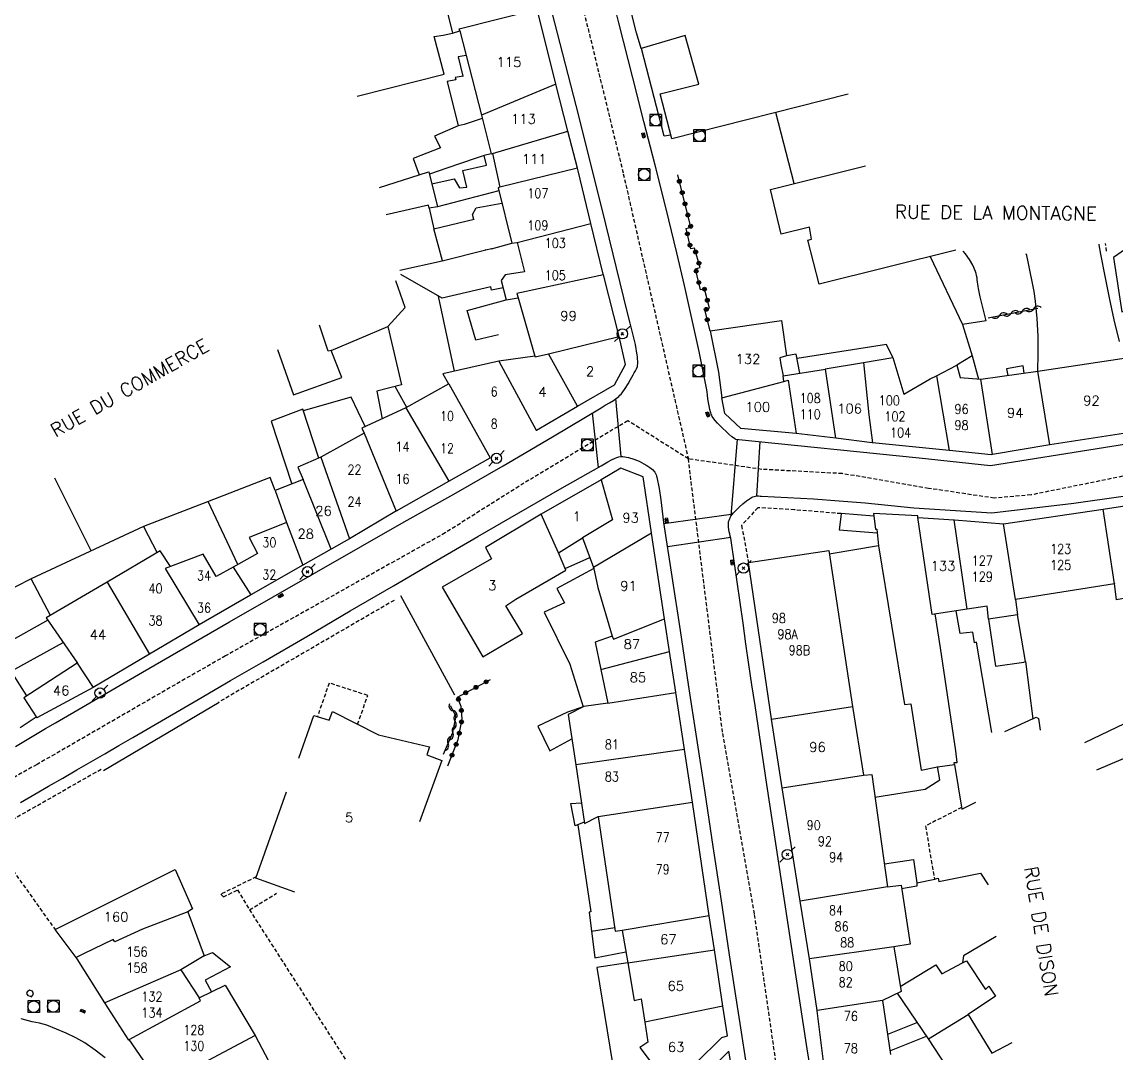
# Model space of a CAD drawing. Header units: millimetres. Extents: x 254999 to 256000, y 142999 to 144000.
# Drawn here: x 255114.1 to 255255.9, y 143696.2 to 143829.9 of the extents above; entities that cross this region are included whole.
import ezdxf
from ezdxf.enums import TextEntityAlignment as Align

# ---------------------------------------------------------------- set-up
doc = ezdxf.new("R2010")
doc.units = ezdxf.units.MM
doc.linetypes.add('DASHED', pattern=[0.75, 0.5, -0.25])
doc.layers.get('0').update_dxf_attribs({"linetype": 'CONTINUOUS'})
for name, color, linetype in [('W0001', 6, 'DASHED'), ('W0014', 7, 'CONTINUOUS'), ('W0017', 7, 'CONTINUOUS'), ('W0020', 2, 'CONTINUOUS'), ('W0101', 7, 'CONTINUOUS'), ('W0104', 1, 'CONTINUOUS'), ('W0112', 1, 'DASHED'), ('W0211', 2, 'CONTINUOUS'), ('W0214', 2, 'CONTINUOUS'), ('W0310', 3, 'CONTINUOUS'), ('W0323', 7, 'CONTINUOUS'), ('W0330', 7, 'CONTINUOUS'), ('W0401', 7, 'CONTINUOUS'), ('W0420', 7, 'CONTINUOUS'), ('W0439', 7, 'CONTINUOUS'), ('W0473', 7, 'CONTINUOUS'), ('W0989', 7, 'CONTINUOUS'), ('W0991', 7, 'CONTINUOUS'), ('W1102', 7, 'CONTINUOUS')]:
    doc.layers.add(name, color=color, linetype=linetype)
doc.styles.get("Standard").update_dxf_attribs({"font": 'romans.shx', "width": 0.85})

# ---------------------------------------------------------------- blocks, each defined once
blk = doc.blocks.new('T473')
for p, q in [((-0.166667, 0.166667), (0.166667, -0.166667)), ((-0.166667, -0.166667), (0.166667, 0.166667)), ((0.500001, 0.500001), (1.000002, 1.000002)), ((-1.000002, -1.000002), (-0.500001, -0.500001))]:
    blk.add_line(p, q)
blk.add_ellipse((0, 0), major_axis=(0.471405, 0.471405), ratio=1, start_param=5.4977871438, end_param=11.780972451)
blk = doc.blocks.new('T420')
for p, q in [((0.75, 0.75), (-0.75, 0.75)), ((-0.75, 0.75), (-0.75, -0.75)), ((0.75, 0.75), (0.75, -0.75)), ((0.75, -0.75), (-0.75, -0.75))]:
    blk.add_line(p, q)
blk.add_ellipse((0, 0), major_axis=(-0.53, 0.53), ratio=1, start_param=3.926991, end_param=10.210176)
blk = doc.blocks.new('T401')
for p, q in [((-0.3, 0.3), (0, 0.3)), ((-0.3, -0.25), (-0.3, 0.3)), ((-0.3, 0.15), (0, 0.15)), ((-0.3, 0), (0, 0)), ((0, 0.3), (0, -0.25)), ((-0.3, -0.15), (0, -0.15)), ((-0.3, -0.25), (-0.3, -0.3)), ((-0.3, -0.3), (0, -0.3)), ((0, -0.3), (0, -0.25))]:
    blk.add_line(p, q)
blk = doc.blocks.new('t310o')
at = {"color": 0, "linetype": 'Continuous'}
for centre, start, end in [((-0.5, 0.38), 216.8699, 323.1304), ((0.5, -0.37), 36.8699, 143.1303)]:
    blk.add_arc(centre, 0.625, start, end, dxfattribs=at)
blk = doc.blocks.new('t323o')
at = {"color": 0, "linetype": 'Continuous'}
for radius in [0.25, 0.15]:
    blk.add_circle((0, 0), radius, dxfattribs=at)

msp = doc.modelspace()

# ---------------------------------------------------------------- linework, layer by layer
at = {"layer": 'W0001'}
for points in [[(255145.48, 143955.73), (255157.37, 143925.19), (255166.72, 143898.45), (255178.87, 143863.61), (255185.36, 143837.79), (255192.06, 143810.24), (255200.49, 143773.27)], [(255200.49, 143773.27), (255192.65, 143778.22), (255179.18, 143770.12), (255168.97, 143763.67), (255140.48, 143747.74), (255116.06, 143733.65), (255100.05, 143724.66)], [(255306.17, 143687.52), (255300.09, 143702.08), (255292.19, 143720.41), (255284.7, 143738.34), (255275.37, 143760.61), (255273.49, 143765.49), (255271.47, 143768.5), (255269.71, 143771.15), (255266.44, 143772.18), (255258.26, 143771.31), (255244.91, 143768.59), (255240.15, 143768.18), (255231.62, 143769.45), (255220.46, 143771.36), (255210.03, 143771.91), (255200.49, 143773.27)], [(255215.42, 143671), (255214.1, 143679.55), (255209.06, 143714.28), (255204.92, 143737.82), (255200.49, 143773.27)]]:
    msp.add_lwpolyline(points, dxfattribs=at)
at = {"layer": 'W0014'}
for points in [[(255113.29, 143735.97), (255114.57, 143736.75), (255115.86, 143737.53), (255117.15, 143738.3), (255118.44, 143739.06), (255129.72, 143745.62), (255141.02, 143752.14), (255152.34, 143758.63), (255163.67, 143765.09), (255170.1, 143768.71), (255176.5, 143772.38), (255182.87, 143776.11), (255189.2, 143779.9), (255189.73, 143780.22), (255190.26, 143780.53), (255190.79, 143780.86), (255191.29, 143781.22), (255191.46, 143781.36), (255191.63, 143781.52), (255191.78, 143781.68), (255191.93, 143781.85), (255192.32, 143782.4), (255192.68, 143782.98), (255193.01, 143783.57), (255193.34, 143784.17), (255193.49, 143784.42), (255193.65, 143784.67), (255193.79, 143784.94), (255193.88, 143785.23), (255193.92, 143785.41), (255193.94, 143785.6), (255193.94, 143785.79), (255193.93, 143785.97), (255193.92, 143786.16), (255193.9, 143786.34), (255193.88, 143786.53), (255193.85, 143786.71), (255193.63, 143788.1), (255193.31, 143789.48), (255192.95, 143790.85), (255192.6, 143792.22), (255189.32, 143805.66), (255185.93, 143819.07), (255182.49, 143832.47)], [(255206.62, 143775.84), (255206.14, 143776.11), (255205.73, 143776.46), (255205.35, 143776.85), (255204.98, 143777.22), (255204.63, 143777.55), (255204.29, 143777.89), (255203.96, 143778.25), (255203.67, 143778.64), (255203.59, 143778.78), (255203.52, 143778.93), (255203.46, 143779.08), (255203.41, 143779.23), (255203.28, 143779.68), (255203.18, 143780.14), (255203.1, 143780.6), (255203.03, 143781.06), (255202.97, 143781.52), (255202.91, 143781.98), (255202.84, 143782.44), (255202.76, 143782.89), (255201.88, 143787.18), (255200.95, 143791.46), (255199.99, 143795.73), (255199, 143799.99), (255197.63, 143805.67), (255196.2, 143811.34), (255194.74, 143817), (255193.3, 143822.67), (255192.69, 143825.05), (255192.08, 143827.43), (255191.47, 143829.82), (255190.86, 143832.2)], [(255206.62, 143775.84), (255230.41, 143773.39), (255239.68, 143772.41), (255249.43, 143773.98), (255258.39, 143775.38), (255267.61, 143776.6)], [(255167.92, 143760.12), (255173.22, 143763.21), (255178.52, 143766.28), (255183.84, 143769.33), (255189.17, 143772.35), (255189.61, 143772.62), (255190.06, 143772.9), (255190.51, 143773.16), (255190.99, 143773.37), (255191.23, 143773.45), (255191.47, 143773.52), (255191.72, 143773.57), (255191.98, 143773.57), (255192.72, 143773.47), (255193.42, 143773.25), (255194.1, 143772.96), (255194.74, 143772.63), (255195.13, 143772.41), (255195.5, 143772.17), (255195.84, 143771.88), (255196.14, 143771.55), (255196.23, 143771.39), (255196.3, 143771.22), (255196.35, 143771.05), (255196.39, 143770.88), (255196.7, 143769.43), (255196.91, 143767.96), (255197.09, 143766.5), (255197.28, 143765.04), (255198.35, 143758.03), (255199.42, 143751.02), (255200.48, 143744.02), (255201.55, 143737.01), (255202.61, 143730), (255203.68, 143723), (255204.74, 143715.99), (255205.8, 143708.98), (255206.53, 143704.23), (255207.25, 143699.49), (255207.97, 143694.74)], [(255216.48, 143693.1), (255215.9, 143696.78), (255215.33, 143700.46), (255213.76, 143710.67), (255212.21, 143720.87), (255210.66, 143731.07), (255209.14, 143741.28), (255208.74, 143743.96), (255208.35, 143746.63), (255207.96, 143749.31), (255207.58, 143751.99), (255207.19, 143754.67), (255206.8, 143757.34), (255206.42, 143760.02), (255206.03, 143762.7), (255205.98, 143762.98), (255205.92, 143763.27), (255205.85, 143763.55), (255205.79, 143763.83), (255205.73, 143764.11), (255205.7, 143764.4), (255205.68, 143764.7), (255205.7, 143764.99), (255205.71, 143765.11), (255205.74, 143765.22), (255205.77, 143765.33), (255205.81, 143765.43), (255205.85, 143765.54), (255205.9, 143765.64), (255205.95, 143765.74), (255206.01, 143765.84), (255206.16, 143766.06), (255206.33, 143766.26), (255206.52, 143766.45), (255206.71, 143766.63), (255207.13, 143767.04), (255207.57, 143767.45), (255208.04, 143767.84), (255208.54, 143768.17), (255208.69, 143768.26), (255208.86, 143768.34), (255209.03, 143768.4), (255209.21, 143768.44), (255209.4, 143768.46), (255209.59, 143768.46), (255209.78, 143768.44), (255209.97, 143768.43), (255213.34, 143768.28), (255216.7, 143768.09), (255220.06, 143767.85), (255223.42, 143767.57), (255229.72, 143766.91), (255239.85, 143766.28), (255250.46, 143767.53), (255262.93, 143769.3)], [(255113.94, 143728.73), (255115.76, 143729.79), (255117.57, 143730.84), (255119.39, 143731.89), (255121.22, 143732.94), (255123.04, 143734), (255124.86, 143735.05), (255126.68, 143736.1), (255128.49, 143737.15), (255132.72, 143739.61), (255136.94, 143742.06), (255141.16, 143744.52), (255145.38, 143746.98), (255151.02, 143750.26), (255156.66, 143753.55), (255162.29, 143756.83), (255167.92, 143760.12)], [(255139.66, 143741.69), (255124.68, 143732.84)], [(255124.9, 143695.61), (255123.62, 143696.62), (255122.27, 143697.55), (255121.09, 143698.23), (255119.85, 143698.83), (255118.59, 143699.35), (255117.32, 143699.84), (255116.86, 143699.99), (255116.38, 143700.11), (255115.91, 143700.21), (255115.43, 143700.3), (255114.95, 143700.4), (255114.47, 143700.53), (255114, 143700.68)]]:
    msp.add_lwpolyline(points, dxfattribs=at)
at = {"layer": 'W0017'}
msp.add_lwpolyline([(255170.21, 143742.63), (255163.24, 143755.5)], dxfattribs=at)
at = {"layer": 'W0020'}
for points in [[(255191.78, 143773.58), (255191.08, 143781.08)], [(255188.84, 143772.17), (255188.08, 143779.26)], [(255206.04, 143765.88), (255206.86, 143775.82)], [(255209.39, 143768.45), (255209.8, 143775.52)], [(255206.05, 143766.05), (255197.32, 143764.83)], [(255205.98, 143763.06), (255197.77, 143761.85)]]:
    msp.add_lwpolyline(points, dxfattribs=at)
at = {"layer": 'W0101'}
for points in [[(255194.39, 143826.48), (255193.78, 143828.52), (255185, 143863.17)], [(255178.89, 143839.23), (255167.97, 143836.41), (255169.92, 143828.48), (255170.85, 143828.76)], [(255183.32, 143821.86), (255180.88, 143831.59), (255180.88, 143831.59), (255180.88, 143831.59)], [(255170.85, 143828.76), (255173.66, 143817.83)], [(255196.84, 143820.61), (255201.83, 143821.87), (255201.83, 143821.86), (255200.07, 143828.17), (255194.39, 143826.48)], [(255184.85, 143815.77), (255183.32, 143821.86)], [(255198.37, 143814.77), (255196.84, 143820.61)], [(255221.21, 143820.54), (255198.37, 143814.77)], [(255173.66, 143817.83), (255174.92, 143812.82), (255175.1, 143812.86)], [(255186.11, 143810.95), (255184.85, 143815.77), (255184.85, 143815.77)], [(255175.1, 143812.86), (255176.04, 143808.5)], [(255187.83, 143803.77), (255186.19, 143810.63), (255186.11, 143810.95)], [(255235.18, 143800.35), (255217.43, 143795.92), (255215.96, 143801.62), (255216.45, 143801.77), (255216.19, 143803.29), (255212.53, 143802.4), (255211.15, 143808.19), (255223.46, 143811.28)], [(255176.04, 143808.5), (255176.03, 143808.49), (255175.84, 143808.39), (255177.61, 143801.25), (255178.28, 143801.32), (255178.29, 143801.32)], [(255189.49, 143797.14), (255189.46, 143797.22), (255187.83, 143803.77), (255187.83, 143803.77)], [(255178.29, 143801.32), (255179.25, 143797.54), (255176.76, 143797.14), (255176.24, 143796.39), (255176.86, 143793.88), (255178.41, 143794.16)], [(255191.53, 143789.13), (255191.53, 143789.14), (255189.49, 143797.14)], [(255178.41, 143794.16), (255178.41, 143794.15), (255180.59, 143786.6)], [(255203.3, 143789.85), (255212.58, 143791.22), (255213.21, 143786.63), (255212.37, 143786.38), (255212.49, 143785.51), (255212.77, 143784.02)], [(255186.11, 143780.09), (255190.91, 143782.88), (255192.36, 143785.49), (255191.53, 143789.13)], [(255203.3, 143789.85), (255204.38, 143784.51), (255204.84, 143781.19)], [(255180.59, 143786.6), (255175.92, 143785.95), (255175.92, 143785.95)], [(255223.19, 143785.77), (255227.02, 143786.42), (255228.42, 143781.64), (255231.84, 143783.64), (255232.64, 143784.05)], [(255245.8, 143784.64), (255257.56, 143786.42)], [(255175.92, 143785.95), (255175.91, 143785.95), (255168.66, 143784.3), (255169.42, 143782.99), (255169.43, 143783)], [(255212.77, 143784.02), (255218.25, 143784.92)], [(255218.25, 143784.92), (255218.24, 143784.93), (255223.19, 143785.77)], [(255232.64, 143784.05), (255235.29, 143785.44), (255235.73, 143783.8), (255238.4, 143783.6)], [(255212.89, 143783.31), (255212.89, 143783.32), (255212.77, 143784.02)], [(255238.4, 143783.6), (255245.8, 143784.64), (255245.79, 143784.64), (255245.8, 143784.64)], [(255169.43, 143783), (255163.89, 143779.89)], [(255214.46, 143776.54), (255214.46, 143776.54), (255207.28, 143777.23), (255205.21, 143779.15), (255204.84, 143781.19)], [(255163.89, 143779.89), (255158.15, 143777.27), (255158.48, 143776.6)], [(255180.78, 143776.99), (255180.82, 143777.01), (255186.11, 143780.09)], [(255158.48, 143776.6), (255152.86, 143773.49)], [(255219.62, 143775.96), (255219.62, 143775.96), (255214.46, 143776.54)], [(255259.71, 143777), (255247.34, 143775.1)], [(255224.35, 143775.36), (255224.32, 143775.37), (255219.62, 143775.96)], [(255234.28, 143774.35), (255224.35, 143775.36)], [(255247.34, 143775.1), (255247.35, 143775.1), (255239.9, 143773.84)], [(255152.86, 143773.49), (255149.89, 143772.19), (255150.57, 143770.6)], [(255239.9, 143773.84), (255239.76, 143773.81), (255234.36, 143774.34), (255234.28, 143774.35)], [(255169.44, 143770.36), (255174.81, 143773.39), (255174.81, 143773.4)], [(255195.7, 143763.69), (255194.65, 143770.95), (255191.75, 143772.06), (255189.17, 143770.57)], [(255150.57, 143770.6), (255146.93, 143769.17), (255148.41, 143765.02)], [(255162.65, 143766.52), (255169.44, 143770.36)], [(255189.17, 143770.57), (255181.42, 143766.1)], [(255162.65, 143766.52), (255156.56, 143762.91)], [(255241.36, 143764.83), (255241.36, 143764.83), (255254.28, 143766.73), (255254.28, 143766.73)], [(255254.28, 143766.73), (255259.82, 143767.63)], [(255148.41, 143765.02), (255143.55, 143763.08), (255144.64, 143761.01), (255141.5, 143759.25)], [(255181.42, 143766.1), (255181.42, 143766.1), (255181.42, 143766.1), (255174.19, 143761.78)], [(255236.65, 143753.78), (255232.11, 143753.11), (255230.26, 143765.67)], [(255230.26, 143765.67), (255234.95, 143765.37)], [(255234.95, 143765.37), (255235.01, 143765.37), (255235, 143765.36), (255241.36, 143764.85), (255241.36, 143764.83)], [(255197.39, 143752.53), (255195.71, 143763.62), (255195.7, 143763.69)], [(255156.56, 143762.91), (255156.56, 143762.91), (255154.2, 143761.57)], [(255183.67, 143761.07), (255186.75, 143763.03)], [(255186.75, 143763.03), (255188.18, 143759.2), (255188.18, 143759.22)], [(255133.35, 143759.3), (255133.35, 143759.3), (255132.02, 143761.35), (255125.14, 143757.3)], [(255141.5, 143759.25), (255139.3, 143758.01), (255137.61, 143760.93), (255133.35, 143759.3)], [(255154.2, 143761.57), (255150.53, 143759.48), (255150.53, 143759.48), (255150.53, 143759.48)], [(255174.19, 143761.78), (255174.98, 143760.3), (255174.99, 143760.31)], [(255184.62, 143758.85), (255183.67, 143761.07)], [(255208.29, 143759.83), (255218.69, 143761.38), (255221.77, 143741.19)], [(255150.53, 143759.48), (255143.76, 143755.63)], [(255174.99, 143760.31), (255168.6, 143756.64)], [(255211.29, 143739.53), (255211.29, 143739.55), (255211.29, 143739.56), (255208.29, 143759.83)], [(255168.6, 143756.64), (255173.87, 143747.62), (255178.99, 143750.62), (255176.83, 143754.22), (255178.12, 143755.1), (255184.62, 143758.85)], [(255188.18, 143759.22), (255188.18, 143759.22), (255188.76, 143756.58), (255190.61, 143750.29)], [(255125.14, 143757.3), (255117.26, 143752.65), (255121.29, 143746.8), (255121.28, 143746.79)], [(255255.74, 143757.09), (255255.74, 143757.09), (255242.91, 143755.03)], [(255261.29, 143757.36), (255261.55, 143756.02), (255255.99, 143754.98), (255255.75, 143757.1), (255255.74, 143757.09)], [(255143.76, 143755.63), (255143.72, 143755.61), (255137.08, 143751.76)], [(255242.91, 143755.03), (255242.9, 143755.04), (255243.17, 143753.06), (255239.42, 143752.47), (255239.23, 143754.18), (255236.65, 143753.78), (255236.65, 143753.78)], [(255198.05, 143748.28), (255197.39, 143752.53), (255197.39, 143752.53)], [(255137.08, 143751.76), (255137.06, 143751.75), (255130.64, 143747.96)], [(255190.61, 143750.29), (255188.41, 143749.51), (255189.14, 143745.98)], [(255130.64, 143747.96), (255123.32, 143743.65), (255123.32, 143743.65)], [(255198.87, 143743), (255198.87, 143743.01), (255198.05, 143748.28)], [(255121.28, 143746.79), (255114.34, 143742.29), (255116.03, 143739.7)], [(255189.14, 143745.98), (255190.04, 143741.62), (255190.05, 143741.62)], [(255123.32, 143743.65), (255116.03, 143739.7)], [(255200, 143735.61), (255198.86, 143743), (255198.87, 143743)], [(255190.05, 143741.62), (255186.93, 143741.15), (255184.93, 143740.14), (255185.89, 143733.61)], [(255221.77, 143741.19), (255221.77, 143741.19), (255223.19, 143732.26), (255223.19, 143732.26)], [(255149.98, 143734.47), (255151.95, 143740), (255153.92, 143739.38), (255154.36, 143740.5), (255160.31, 143737.49), (255166.94, 143735.96), (255166.6, 143734.89), (255168.52, 143734.17), (255165.62, 143726.21)], [(255212.64, 143730.63), (255212.66, 143730.64), (255211.29, 143739.53)], [(255201.05, 143728.78), (255200, 143735.61)], [(255185.89, 143733.61), (255187.01, 143726), (255188.8, 143726.91)], [(255223.19, 143732.26), (255224.26, 143732.36), (255226.32, 143717.81)], [(255144.41, 143718.9), (255148.42, 143730.11)], [(255215, 143715.95), (255212.64, 143730.63), (255212.64, 143730.63)], [(255203.21, 143714.01), (255201.05, 143728.78)], [(255188.8, 143726.91), (255188.8, 143726.91), (255191.02, 143712.05), (255191.93, 143712.16), (255191.93, 143712.15)], [(255118.41, 143712.25), (255133.95, 143720.02), (255136.22, 143714.92), (255135.62, 143714.56)], [(255149.49, 143717.09), (255144.41, 143718.9)], [(255226.32, 143717.81), (255228.07, 143718), (255229.26, 143710.36), (255227.11, 143710.01)], [(255216.2, 143708.45), (255215, 143715.95), (255215, 143715.95)], [(255135.62, 143714.56), (255137.71, 143708.85), (255134.72, 143707.03)], [(255203.87, 143709.63), (255203.21, 143714.01), (255203.21, 143714.01)], [(255121.13, 143708.64), (255118.41, 143712.25)], [(255191.93, 143712.15), (255192.64, 143707.94)], [(255204.97, 143702.34), (255203.87, 143709.63)], [(255227.11, 143710.01), (255227.11, 143710), (255228.06, 143704.24), (255225.64, 143703.07)], [(255124.85, 143702.76), (255124.85, 143702.76), (255121.27, 143708.46), (255121.13, 143708.64)], [(255217.21, 143701.74), (255217.21, 143701.74), (255216.2, 143708.45), (255216.2, 143708.45)], [(255134.72, 143707.03), (255137.08, 143703.38)], [(255192.64, 143707.94), (255193.47, 143703.04), (255194.38, 143703.26), (255194.85, 143700.26)], [(255137.08, 143703.38), (255137.08, 143703.38), (255140.45, 143705.06), (255144.32, 143698.51), (255144.32, 143698.51)], [(255128, 143697.98), (255127.97, 143697.93), (255124.85, 143702.76)], [(255225.64, 143703.07), (255225.64, 143703.06), (255226.7, 143696.05)], [(255205.55, 143698.47), (255204.97, 143702.34)], [(255218.06, 143694.78), (255218.06, 143694.79), (255217.2, 143701.73), (255217.21, 143701.74)], [(255194.85, 143700.26), (255195.25, 143697.67), (255194.22, 143696.98), (255198.18, 143691.69), (255204.82, 143698.27), (255205.55, 143698.47)], [(255144.32, 143698.51), (255146.5, 143694.4), (255144.71, 143693.37)], [(255132.14, 143692.05), (255132.13, 143692.04), (255128, 143697.98)], [(255205.74, 143696.47), (255195.48, 143686.27), (255193.23, 143684), (255194.54, 143682.25), (255193.51, 143681.42), (255196.04, 143677.99), (255199.9, 143680.74)], [(255207.46, 143686.2), (255207.46, 143686.2), (255205.74, 143696.47)]]:
    msp.add_lwpolyline(points, dxfattribs=at)
at = {"layer": 'W0104'}
for points in [[(255157.56, 143820.31), (255168.82, 143823.13), (255167.53, 143828.01)], [(255167.53, 143828.01), (255168.72, 143828.19), (255169.92, 143828.48)], [(255198.24, 143815.24), (255197.37, 143815.11), (255194.43, 143826.49)], [(255171.67, 143825.58), (255170.65, 143825.38), (255171.26, 143822.87), (255171.29, 143822.87), (255170.26, 143822.7), (255170.37, 143822.43), (255169.22, 143822.2), (255170.65, 143816.45)], [(255173.77, 143817.41), (255171.44, 143816.61), (255170.65, 143816.45)], [(255214.23, 143808.96), (255211.85, 143818.17)], [(255170.65, 143816.45), (255167.6, 143815.12), (255168.35, 143813.58), (255164.8, 143812.23), (255165.61, 143810.08)], [(255174.03, 143812.59), (255173, 143812.27), (255169.19, 143810.96), (255169.19, 143810.95), (255166.92, 143810.2)], [(255167.24, 143808.93), (255170.14, 143809.58), (255170.83, 143808.39), (255171.77, 143808.5), (255171.28, 143810.64), (255174.33, 143811.34), (255174.03, 143812.59)], [(255174.92, 143812.82), (255174.03, 143812.59)], [(255160.47, 143808.44), (255166.67, 143810.42)], [(255166.67, 143810.42), (255166.84, 143810.49), (255167.98, 143805.96), (255166.9, 143805.78), (255167.48, 143803.09)], [(255175.93, 143808.02), (255167.98, 143805.96)], [(255166.9, 143805.78), (255166.79, 143806.17), (255161.33, 143804.91)], [(255167.48, 143803.09), (255167.48, 143803.1), (255172.71, 143804.34), (255172.7, 143804.32), (255172.52, 143804.95), (255172.99, 143805.83), (255176.33, 143806.43)], [(255168.62, 143798.94), (255167.48, 143803.09)], [(255259.16, 143801.82), (255255.61, 143799.36), (255256.69, 143792.35), (255257.02, 143792.45), (255257.4, 143790.61), (255259.25, 143791), (255258.86, 143792.8), (255262.59, 143793.49), (255262.58, 143793.48), (255263.47, 143789.38)], [(255163.09, 143797.72), (255168.6, 143798.94), (255174.22, 143800.39), (255174.21, 143800.39), (255175.01, 143800.53), (255174.99, 143800.52), (255177.61, 143801.25)], [(255161.52, 143790.44), (255163.78, 143792.88), (255162.59, 143796.35)], [(255176.47, 143795.46), (255174.99, 143795.13), (255174.87, 143795.56), (255168.58, 143794.11), (255163.23, 143797.16)], [(255170.18, 143784.64), (255168.1, 143794.38)], [(255175.88, 143789.37), (255172.93, 143788.68), (255171.81, 143792.5), (255176.86, 143793.88)], [(255154.21, 143787.33), (255153.82, 143787.25), (255152.67, 143790.62)], [(255239.1, 143791.16), (255236.04, 143790.69), (255237.27, 143786.62), (255235.29, 143785.44)], [(255147.22, 143787.47), (255149.31, 143781.56), (255155.57, 143783.82), (255154.21, 143787.33), (255161.52, 143790.44), (255163.3, 143782.87), (255160.13, 143782.06), (255160.8, 143778.48)], [(255227.02, 143786.42), (255226.19, 143788.08), (255214.58, 143786.3)], [(255214.96, 143784.38), (255214.47, 143786.86), (255213.21, 143786.63)], [(255237.27, 143786.62), (255238.1, 143783.62)], [(255244.02, 143784.39), (255243.89, 143785.32), (255241.75, 143784.96), (255241.89, 143784.09)], [(255163.98, 143779.94), (255162.49, 143782.66)], [(255158.59, 143777.47), (255156.8, 143781.27), (255150.58, 143779.49)], [(255152.6, 143773.38), (255150.5, 143779.73), (255146.42, 143778.16), (255149.08, 143770.01)], [(255146.93, 143769.17), (255146.28, 143770.85), (255138.17, 143767.7), (255129.85, 143764.5), (255131.62, 143761.11)], [(255142.08, 143759.58), (255138.25, 143767.73)], [(255224.55, 143765.86), (255220.3, 143766.17), (255220.24, 143765.76), (255220.04, 143764.07), (255224.96, 143763.7)], [(255230.26, 143765.67), (255230.24, 143765.87), (255224.51, 143766.19), (255224.77, 143764.15), (255224.91, 143764.16), (255225.16, 143762)], [(255129.85, 143764.5), (255115.3, 143757.71), (255113.26, 143756.69), (255113.26, 143756.7), (255106.65, 143753.34), (255105.48, 143751.34)], [(255225.16, 143762), (255218.76, 143760.93)], [(255225.16, 143762), (255228.51, 143741.44), (255229.35, 143741.5), (255230.67, 143732.92), (255232.78, 143733.35)], [(255184.53, 143759.08), (255187.71, 143760.47)], [(255188.22, 143759.05), (255183.45, 143756.47), (255184.45, 143754.59), (255181.81, 143753.41), (255185.11, 143746.64), (255186.87, 143741.12)], [(255117.8, 143752.97), (255115.3, 143757.71)], [(255117.46, 143752.37), (255107.97, 143747.06)], [(255235, 143733.55), (255234.94, 143733.89), (255235.34, 143733.91), (255235.16, 143735.4), (255233.17, 143748.77), (255232.49, 143753.17)], [(255239.83, 143737.8), (255237.86, 143749.49), (255237.58, 143749.44), (255237.59, 143749.44), (255237.39, 143750.81), (255235.73, 143750.63), (255235.23, 143753.57)], [(255239.42, 143752.47), (255240.32, 143746.38), (255244, 143746.93), (255244.21, 143747), (255244.21, 143746.99), (255245.13, 143739.57), (255245.14, 143739.58), (255241.46, 143737.87)], [(255244.21, 143747), (255243.17, 143753.06)], [(255114.75, 143742.55), (255112.7, 143745.77), (255112.69, 143745.76), (255119.45, 143749.48)], [(255186.84, 143741.11), (255184.81, 143740.43), (255181, 143738.6), (255182.52, 143735.41), (255185.4, 143736.99)], [(255113.86, 143738.45), (255115.94, 143739.83)], [(255245.13, 143739.57), (255245.6, 143739.79), (255245.87, 143739.62), (255246.11, 143738.1)], [(255251.88, 143736.51), (255258.09, 143739.47), (255258.31, 143739.32)], [(255260.01, 143735.72), (255253.42, 143732.92)], [(255224.68, 143729.4), (255231.2, 143730.46), (255233.11, 143731.67), (255232.79, 143733.38), (255232.78, 143733.35)], [(255232.78, 143733.35), (255234.98, 143733.67), (255234.98, 143733.67), (255235.96, 143727.84), (255237.74, 143728.76)], [(255186.98, 143726.16), (255185.81, 143725.68), (255185.27, 143728.58), (255186.61, 143728.7)], [(255186.16, 143725.82), (255187.84, 143714.55), (255187.83, 143714.55), (255187.63, 143714.51), (255188.35, 143708.6), (255192.4, 143709.37)], [(255225.9, 143720.77), (255229.68, 143721.33), (255230.13, 143718.32), (255232.44, 143718.8), (255232.4, 143718.79), (255232.88, 143718.91), (255232.96, 143718.48), (255238.37, 143719.55), (255239.37, 143718.04)], [(255230.13, 143718.32), (255230.11, 143717.86), (255228.14, 143717.54)], [(255190.96, 143712.47), (255187.93, 143712.02)], [(255240.38, 143711.34), (255236.17, 143708.84), (255236.04, 143707.93), (255236.53, 143708.19), (255239.02, 143704.5), (255239.45, 143704.92), (255240.3, 143703.6), (255236.78, 143701.25), (255239.84, 143696.21), (255242.46, 143697.61)], [(255137.71, 143708.85), (255138.83, 143709.27), (255141.16, 143707.42), (255137.84, 143705.69), (255138.66, 143704.16)], [(255192.64, 143707.94), (255188.62, 143707.32), (255191.98, 143686.68), (255193.52, 143686.7), (255198.18, 143691.69)], [(255227.96, 143704.87), (255232.56, 143707.67), (255233.36, 143706.51), (255236.04, 143707.93)], [(255231.62, 143698.09), (255227.61, 143704.02)], [(255231.62, 143698.09), (255236.78, 143701.25)], [(255230.2, 143700.19), (255226.3, 143698.66)], [(255226.63, 143696.53), (255231.38, 143698.44)], [(255234.75, 143693.33), (255231.61, 143698.09), (255231.62, 143698.09)]]:
    msp.add_lwpolyline(points, dxfattribs=at)
at = {"layer": 'W0112'}
for points in [[(255254.71, 143800.2), (255254.58, 143801.21)], [(255220.3, 143766.17), (255214.27, 143766.66), (255209.51, 143766.94), (255207.39, 143764.64), (255208.29, 143759.83)], [(255162.37, 143754.93), (255139.64, 143741.75)], [(255157.62, 143738.86), (255158.93, 143742.6), (255153.93, 143744.21), (255152.41, 143739.86)], [(255124.36, 143733.01), (255111.61, 143725.75), (255110.77, 143722.94), (255118.41, 143712.25)], [(255235.92, 143728.08), (255231.23, 143725.68), (255232.39, 143718.78)], [(255144.48, 143719.09), (255139.91, 143716.84), (255140.22, 143716.48), (255142.07, 143717.4), (255143.59, 143714.82)], [(255143.6, 143714.81), (255147.1, 143716.96)], [(255143.59, 143714.82), (255166.58, 143678.98)]]:
    msp.add_lwpolyline(points, dxfattribs=at)
at = {"layer": 'W0211'}
for points in [[(255256.38, 143788.48), (255255.71, 143791.3), (255255.09, 143794.13), (255254.51, 143796.97), (255253.97, 143799.82), (255253.76, 143801.01), (255253.75, 143801.1)], [(255239.1, 143791.16), (255238.83, 143792.2), (255238.57, 143793.25), (255238.33, 143794.3), (255238.1, 143795.36), (255238.05, 143795.63), (255238.01, 143795.91), (255237.98, 143796.19), (255237.95, 143796.47), (255237.91, 143796.75), (255237.86, 143797.03), (255237.8, 143797.31), (255237.7, 143797.58), (255237.35, 143798.38), (255236.92, 143799.14), (255236.42, 143799.86), (255236.13, 143800.2)]]:
    msp.add_lwpolyline(points, dxfattribs=at)
at = {"layer": 'W0214'}
for points in [[(255231.83, 143799.52), (255236.04, 143790.69)], [(255245.78, 143784.64), (255245.85, 143786.91), (255245.82, 143789.18), (255245.71, 143791.45), (255245.5, 143793.71), (255245.32, 143794.99), (255245.08, 143796.27), (255244.81, 143797.54), (255244.53, 143798.8), (255244.35, 143799.63), (255244.3, 143799.85)]]:
    msp.add_lwpolyline(points, dxfattribs=at)
at = {"layer": 'W0310'}
for points in [[(255239.37, 143791.56), (255245.81, 143792.82)], [(255168.74, 143735.01), (255169.98, 143737.78), (255170.36, 143739.74), (255170.16, 143740.32), (255169.67, 143741.24)]]:
    msp.add_lwpolyline(points, dxfattribs=at)
at = {"layer": 'W0323'}
for points in [[(255203.3, 143789.85), (255202.63, 143792.59), (255203.22, 143792.8), (255202.57, 143795.3), (255202.08, 143795.19), (255201.44, 143797.9), (255202.02, 143798.09), (255201.28, 143800.59), (255200.81, 143800.49), (255200.2, 143803.14), (255200.83, 143803.31), (255199.12, 143810.1)], [(255169.32, 143733.46), (255170.65, 143736.91), (255171.16, 143739.58), (255171.04, 143741.18), (255170.58, 143742.39), (255174.85, 143744.66)]]:
    msp.add_lwpolyline(points, dxfattribs=at)
at = {"layer": 'W0330'}
msp.add_lwpolyline([(255123.08, 143761.34), (255118.37, 143770.79)], dxfattribs=at)
at = {"layer": 'W0439'}
msp.add_lwpolyline([(255115.33, 143703.52), (255115.59, 143703.88), (255115.46, 143704.26), (255115.1, 143704.39), (255114.8, 143704.19), (255114.71, 143703.95), (255114.89, 143703.7), (255115.21, 143703.63)], close=True, dxfattribs=at)
at = {"layer": 'W1102'}
for points in [[(255170.85, 143828.76), (255170.8, 143829.02), (255180.88, 143831.59)], [(255183.32, 143821.86), (255173.66, 143817.83)], [(255175.1, 143812.86), (255184.85, 143815.77)], [(255186.11, 143810.95), (255176.04, 143808.5)], [(255178.29, 143801.32), (255187.83, 143803.77)], [(255189.49, 143797.14), (255178.28, 143794.71), (255178.41, 143794.16)], [(255182.35, 143786.91), (255191.53, 143789.13)], [(255180.59, 143786.6), (255180.62, 143786.49), (255182.35, 143786.91)], [(255186.11, 143780.09), (255182.35, 143786.91)], [(255175.92, 143785.95), (255180.78, 143776.99)], [(255219.62, 143775.96), (255218.25, 143784.92)], [(255223.19, 143785.77), (255223.89, 143779), (255223.89, 143778.99), (255224.35, 143775.36)], [(255212.89, 143783.31), (255213.43, 143783.46), (255214.46, 143776.54)], [(255232.64, 143784.05), (255234.28, 143774.35)], [(255239.9, 143773.84), (255238.4, 143783.6)], [(255247.34, 143775.1), (255245.8, 143784.64)], [(255169.43, 143783), (255174.81, 143773.4)], [(255204.84, 143781.19), (255212.89, 143783.31)], [(255163.89, 143779.89), (255169.44, 143770.36)], [(255158.48, 143776.6), (255162.61, 143766.49)], [(255152.86, 143773.49), (255156.56, 143762.91)], [(255154.2, 143761.57), (255150.57, 143770.6)], [(255189.17, 143770.57), (255190.68, 143765.35)], [(255255.74, 143757.09), (255254.28, 143766.73)], [(255148.41, 143765.02), (255150.53, 143759.48)], [(255183.67, 143761.07), (255181.42, 143766.1)], [(255190.68, 143765.35), (255186.75, 143763.03)], [(255236.65, 143753.78), (255234.95, 143765.37)], [(255188.18, 143759.22), (255195.7, 143763.69)], [(255242.91, 143755.03), (255241.36, 143764.83)], [(255133.35, 143759.3), (255132.68, 143759.08), (255137.08, 143751.76)], [(255141.5, 143759.25), (255143.76, 143755.63)], [(255125.14, 143757.3), (255130.64, 143747.96)], [(255190.61, 143750.29), (255190.77, 143749.91), (255197.39, 143752.53)], [(255189.14, 143745.98), (255198.05, 143748.28)], [(255121.28, 143746.79), (255123.32, 143743.65)], [(255190.05, 143741.62), (255198.87, 143743)], [(255211.29, 143739.53), (255221.77, 143741.19)], [(255200, 143735.61), (255185.89, 143733.61)], [(255212.64, 143730.63), (255223.19, 143732.26)], [(255188.8, 143726.91), (255201.05, 143728.78)], [(255226.32, 143717.81), (255215, 143715.95)], [(255135.62, 143714.56), (255129.73, 143712.3), (255126.13, 143710.67), (255125.93, 143710.98), (255122.1, 143709.11), (255121.13, 143708.64)], [(255203.21, 143714.01), (255191.93, 143712.15)], [(255192.64, 143707.94), (255203.87, 143709.63)], [(255227.11, 143710.01), (255216.2, 143708.45)], [(255134.72, 143707.03), (255124.85, 143702.76)], [(255128, 143697.98), (255137.27, 143703.02), (255137.08, 143703.38)], [(255225.64, 143703.07), (255217.21, 143701.74)], [(255204.97, 143702.34), (255194.85, 143700.26)], [(255144.32, 143698.51), (255132.14, 143692.05)]]:
    msp.add_lwpolyline(points, dxfattribs=at)

# ---------------------------------------------------------------- block references
at = {"layer": 'W0310'}
for p, rotation in [((255240.84, 143791.84), 11.09590685988911), ((255242.32, 143792.13), 11.09590685988911), ((255243.79, 143792.42), 11.09590685988911), ((255245.26, 143792.71), 11.09590685988911), ((255169.99, 143740.63), 118.2185416856079), ((255170.26, 143739.22), 78.85924748610606), ((255169.96, 143737.75), 65.9109246329863), ((255169.35, 143736.38), 65.9109246329863)]:
    msp.add_blockref('t310o', p, dxfattribs=dict(at, rotation=rotation))
at = {"layer": 'W0323'}
for p, rotation in [((255199.33, 143809.25), 104.101697128784), ((255199.7, 143807.79), 104.101697128784), ((255200.06, 143806.34), 104.101697128784), ((255200.43, 143804.88), 104.101697128784), ((255200.8, 143803.43), 104.101697128784), ((255200.37, 143802.44), 102.9048485951467), ((255200.7, 143800.97), 102.9048485951467), ((255201.43, 143800.09), 106.5387995815983), ((255201.86, 143798.65), 106.5387995815983), ((255201.51, 143797.6), 103.2653376059792), ((255201.85, 143796.14), 103.2653376059792), ((255202.58, 143795.28), 104.4723743307352), ((255202.95, 143793.83), 104.4723743307352), ((255202.81, 143792.65), 19.77122061749158), ((255202.94, 143791.31), 103.7745079744561), ((255172.96, 143743.65), 28.03969785862829), ((255174.28, 143744.36), 28.03969785862829), ((255170.69, 143742.1), 110.5872775849886), ((255171.63, 143742.95), 28.03969785862829), ((255171.07, 143740.66), 94.32207017390975), ((255171.08, 143739.17), 79.24037476611235), ((255170.8, 143737.7), 79.24037476611235), ((255170.4, 143736.26), 68.96026648503053), ((255169.86, 143734.86), 68.96026648503053)]:
    msp.add_blockref('t323o', p, dxfattribs=dict(at, rotation=rotation))
at = {"layer": 'W0401'}
for p, rotation in [((255194.84, 143815.26), 14.40417592272722), ((255203.15, 143779.09), 17.819407111517), ((255197.53, 143765.23), 188.4612469952338), ((255206.32, 143759.89), 8.235203705885066), ((255147.59, 143755.65), 119.8265065164732), ((255122.07, 143701.82), 64.30449981008654)]:
    msp.add_blockref('T401', p, dxfattribs=dict(at, rotation=rotation))
at = {"layer": 'W0420'}
for p in [(255196.27, 143817.18), (255201.93, 143815.17), (255194.77, 143810.13), (255201.83, 143784.65), (255187.4, 143775.07), (255144.98, 143751.17), (255115.63, 143702.25), (255118.17, 143702.29)]:
    msp.add_blockref('T420', p, dxfattribs=at)
at = {"layer": 'W0473'}
for p in [(255191.94, 143789.48), (255175.62, 143773.34), (255151.12, 143758.65), (255207.63, 143759.11), (255124.23, 143742.92), (255213.33, 143721.98)]:
    msp.add_blockref('T473', p, dxfattribs=at)

# ---------------------------------------------------------------- texts
at = {"layer": 'W0989'}
for s, rotation, p in [('RUE DE LA MONTAGNE', 359.4726, (255227.26, 143805.32)), ('RUE DU COMMERCE', 29.6739, (255118.03, 143776.77)), ('RUE DE DISON', 279.1971, (255244.89, 143720.39))]:
    msp.add_text(s, height=1.75, rotation=rotation, dxfattribs=at).set_placement(p, align=Align.MIDDLE_LEFT)
at = {"layer": 'W0991'}
for s, p in [('115', (255177.25, 143824.71)), ('113', (255179.12, 143817.34)), ('111', (255180.52, 143812.14)), ('99', (255184.96, 143791.81)), ('132', (255208.22, 143786.21)), ('2', (255187.75, 143784.61)), ('4', (255181.59, 143781.95)), ('100', (255209.5, 143780)), ('92', (255252.74, 143780.83)), ('106', (255221.39, 143779.79)), ('94', (255242.87, 143779.24)), ('26', (255153.21, 143766.53)), ('1', (255186.04, 143765.82)), ('93', (255193.01, 143765.63)), ('28', (255150.89, 143763.56)), ('133', (255233.51, 143759.39)), ('3', (255175.08, 143756.86)), ('91', (255192.73, 143756.8)), ('44', (255123.96, 143750.47)), ('87', (255193.18, 143749.25)), ('85', (255193.96, 143744.95)), ('46', (255119.19, 143743.24)), ('96', (255217.23, 143735.91)), ('5', (255156.52, 143726.78)), ('160', (255126.31, 143713.9)), ('67', (255197.9, 143710.98)), ('65', (255198.86, 143704.94)), ('63', (255198.91, 143697.02))]:
    msp.add_text(s, height=1.25, dxfattribs=at).set_placement(p, align=Align.MIDDLE_CENTER)
at = {"layer": 'W0991', "char_height": 1.25, "attachment_point": 1}
for s, insert in [('107\\P\\P109     ', (255179.62, 143808.34)), ('103\\P\\P105     ', (255181.87, 143801.87)), ('6\\P\\P8      ', (255174.87, 143782.62)), ('108\\P110     ', (255214.92, 143781.77)), ('100\\P 102\\P  104   ', (255225.18, 143781.48)), ('10\\P\\P12      ', (255168.29, 143779.44)), ('96\\P98     ', (255235, 143780.35)), ('14\\P\\P16      ', (255162.53, 143775.47)), ('22\\P\\P24      ', (255156.3, 143772.5)), ('30\\P\\P32      ', (255145.27, 143763.07)), ('123\\P125     ', (255247.39, 143762.22)), ('127\\P129     ', (255237.23, 143760.71)), ('34\\P\\P36      ', (255136.8, 143758.76)), ('40\\P\\P38      ', (255130.52, 143757.1)), ('98\\P 98A\\P   98B     ', (255211.31, 143753.25)), ('81\\P\\P83      ', (255189.67, 143736.88)), ('90\\P  92\\P    94      ', (255215.83, 143726.41)), ('77\\P\\P79      ', (255196.25, 143724.85)), ('84\\P 86\\P  88     ', (255218.72, 143715.37)), ('156\\P158    ', (255127.66, 143710.01)), ('80\\P82      ', (255219.98, 143708.13)), ('132\\P134    ', (255129.59, 143704.18)), ('76\\P\\P78      ', (255220.65, 143701.65)), ('128\\P130     ', (255135.02, 143699.87))]:
    msp.add_mtext(s, dxfattribs=dict(at, insert=insert))

doc.saveas('drawing.dxf')
